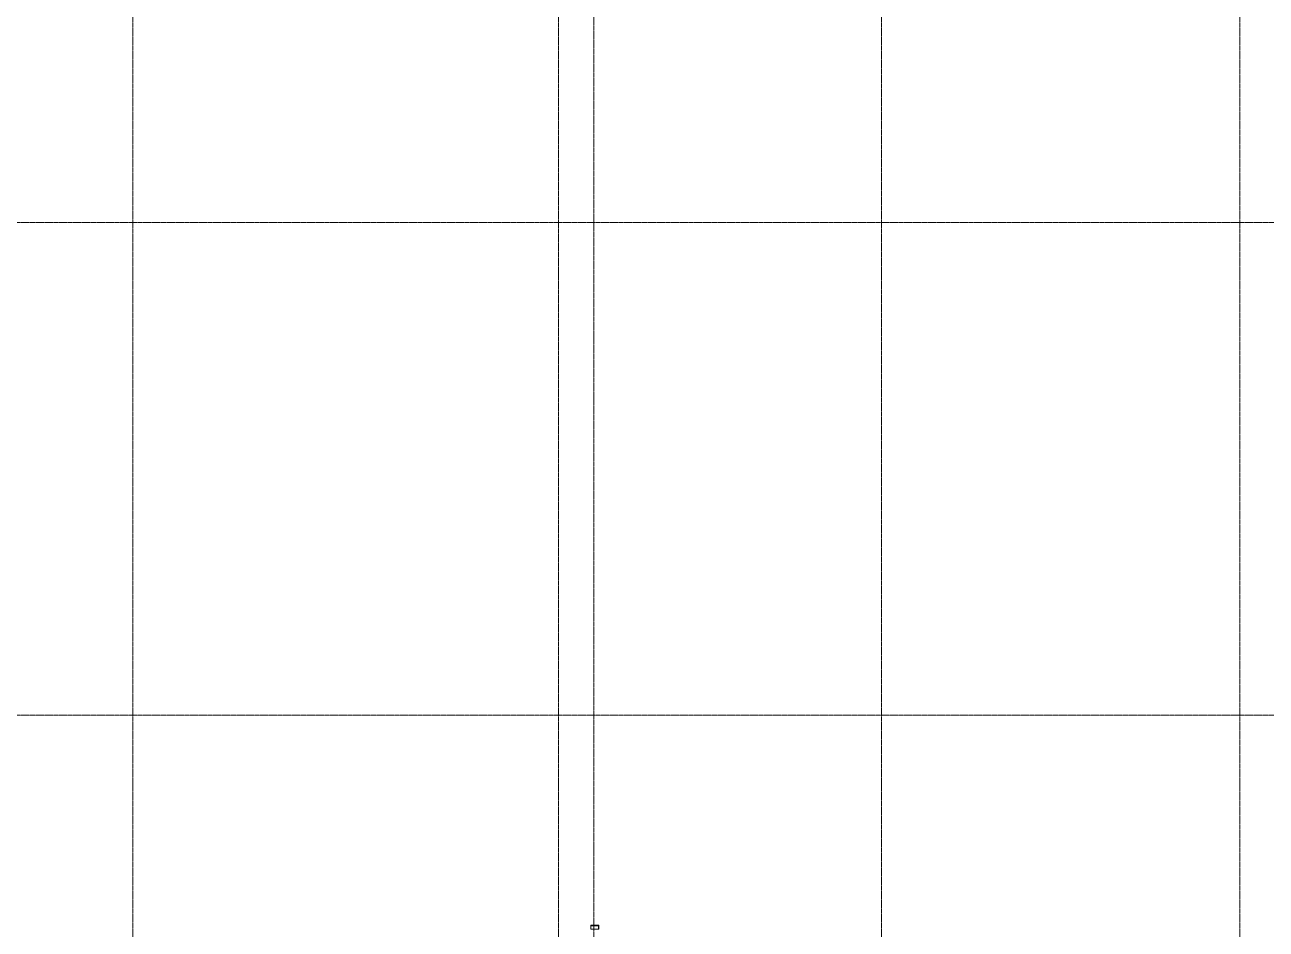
# Model space of a CAD drawing. Header units: centimetres. Extents: x -14155 to 6577, y -1225 to 8033.
# Drawn here: x -10476 to -8939, y 2283 to 3404 of the extents above; entities that cross this region are included whole.
import ezdxf

# ---------------------------------------------------------------- set-up
doc = ezdxf.new("R2010")
doc.units = ezdxf.units.CM
doc.linetypes.add('Grid Line', pattern=[2.2225, 1.27, -0.3175, 0.3175, -0.3175])
doc.layers.add('S-BEAM', color=7, linetype='Continuous', lineweight=9)
doc.layers.add('S-GRID', color=7, linetype='Continuous', lineweight=9)

# ---------------------------------------------------------------- blocks, each defined once
blk = doc.blocks.new('RVR_CERCHA_C03 - RVR_CERCHA_C03-1729337-N01 - Planta')
at = {"layer": 'S-BEAM', "color": 253, "true_color": 0xaaaaaa}
for p, q in [((959.9, 5), (959.9, -5)), ((960.2, 5), (959.9, 5)), ((960.5, 5), (959.9, 5)), ((959.9, 5), (964, 5)), ((959.9, 5), (963.3, 5)), ((963.9, 5), (959.9, 5)), ((959.9, 5), (961.8, 5)), ((959.9, -4.7), (959.9, 4.7)), ((959.9, 4.7), (960.2, 4.7)), ((960.5, 4.7), (959.9, 4.7)), ((962.7, 4.7), (959.9, 4.7)), ((962.8, 4.7), (959.9, 4.7)), ((959.9, 4.7), (961.8, 4.7)), ((959.9, 4.7), (963.9, 4.7)), ((960.5, 5), (960.2, 5)), ((960.2, 4.7), (960.5, 4.7)), ((960.5, 4.7), (960.5, 5)), ((963.3, 5), (961.8, 5)), ((961.8, 5), (961.8, 4.7)), ((961.8, 4.7), (963.3, 4.7)), ((963.7, 4.7), (962.7, 4.7)), ((963.7, 4.7), (962.8, 4.7)), ((963.3, 5), (964, 5)), ((964.8, 5), (963.3, 5)), ((963.3, 4.7), (964.6, 4.7)), ((963.7, -4.7), (963.7, 4.7)), ((964.8, 5), (963.9, 5)), ((963.9, 4.7), (964.6, 4.7)), ((964, 4.7), (964, -4.7)), ((964.6, 4.7), (964.6, -4.7)), ((964.8, -5), (964.8, 5)), ((960.2, -4.7), (959.9, -4.7)), ((960.5, -4.7), (959.9, -4.7)), ((959.9, -4.7), (962.7, -4.7)), ((962.8, -4.7), (959.9, -4.7)), ((959.9, -4.7), (963.9, -4.7)), ((959.9, -4.7), (961.8, -4.7)), ((959.9, -5), (960.2, -5)), ((960.5, -5), (959.9, -5)), ((964, -5), (959.9, -5)), ((963.3, -5), (959.9, -5)), ((959.9, -5), (961.8, -5)), ((959.9, -5), (963.9, -5)), ((960.5, -4.7), (960.2, -4.7)), ((960.2, -5), (960.5, -5)), ((960.5, -5), (960.5, -4.7)), ((963.3, -4.7), (961.8, -4.7)), ((961.8, -4.7), (961.8, -5)), ((961.8, -5), (963.3, -5)), ((962.7, -4.7), (963.7, -4.7)), ((963.7, -4.7), (962.8, -4.7)), ((964.6, -4.7), (963.3, -4.7)), ((964, -5), (963.3, -5)), ((963.3, -5), (964.8, -5)), ((963.9, -4.7), (964.6, -4.7)), ((963.9, -5), (964.8, -5))]:
    blk.add_line(p, q, dxfattribs=at)

msp = doc.modelspace()

# ---------------------------------------------------------------- linework, layer by layer
at = {"layer": 'S-GRID', "color": 253, "linetype": 'Grid Line', "true_color": 0xaaaaaa}
for p, q in [((-10342.235, 7882.574), (-10342.235, -1075.311)), ((-9815.299, 7882.574), (-9815.299, -757.811)), ((-9415.334, 7882.574), (-9415.334, -1075.311)), ((-8971.395, 7882.574), (-8971.395, -1075.311)), ((-9771.395, 7565.074), (-9771.395, -1075.311)), ((-14005.363, 3158.662), (2922.583, 3158.662)), ((-14005.363, 2548.662), (2922.583, 2548.662))]:
    msp.add_line(p, q, dxfattribs=at)

# ---------------------------------------------------------------- block references
at = {"layer": 'S-BEAM', "color": 253, "true_color": 0xaaaaaa, "rotation": 89.9999999999999}
msp.add_blockref('RVR_CERCHA_C03 - RVR_CERCHA_C03-1729337-N01 - Planta', (-9770.252, 1323.614), dxfattribs=at)

doc.saveas('drawing.dxf')
